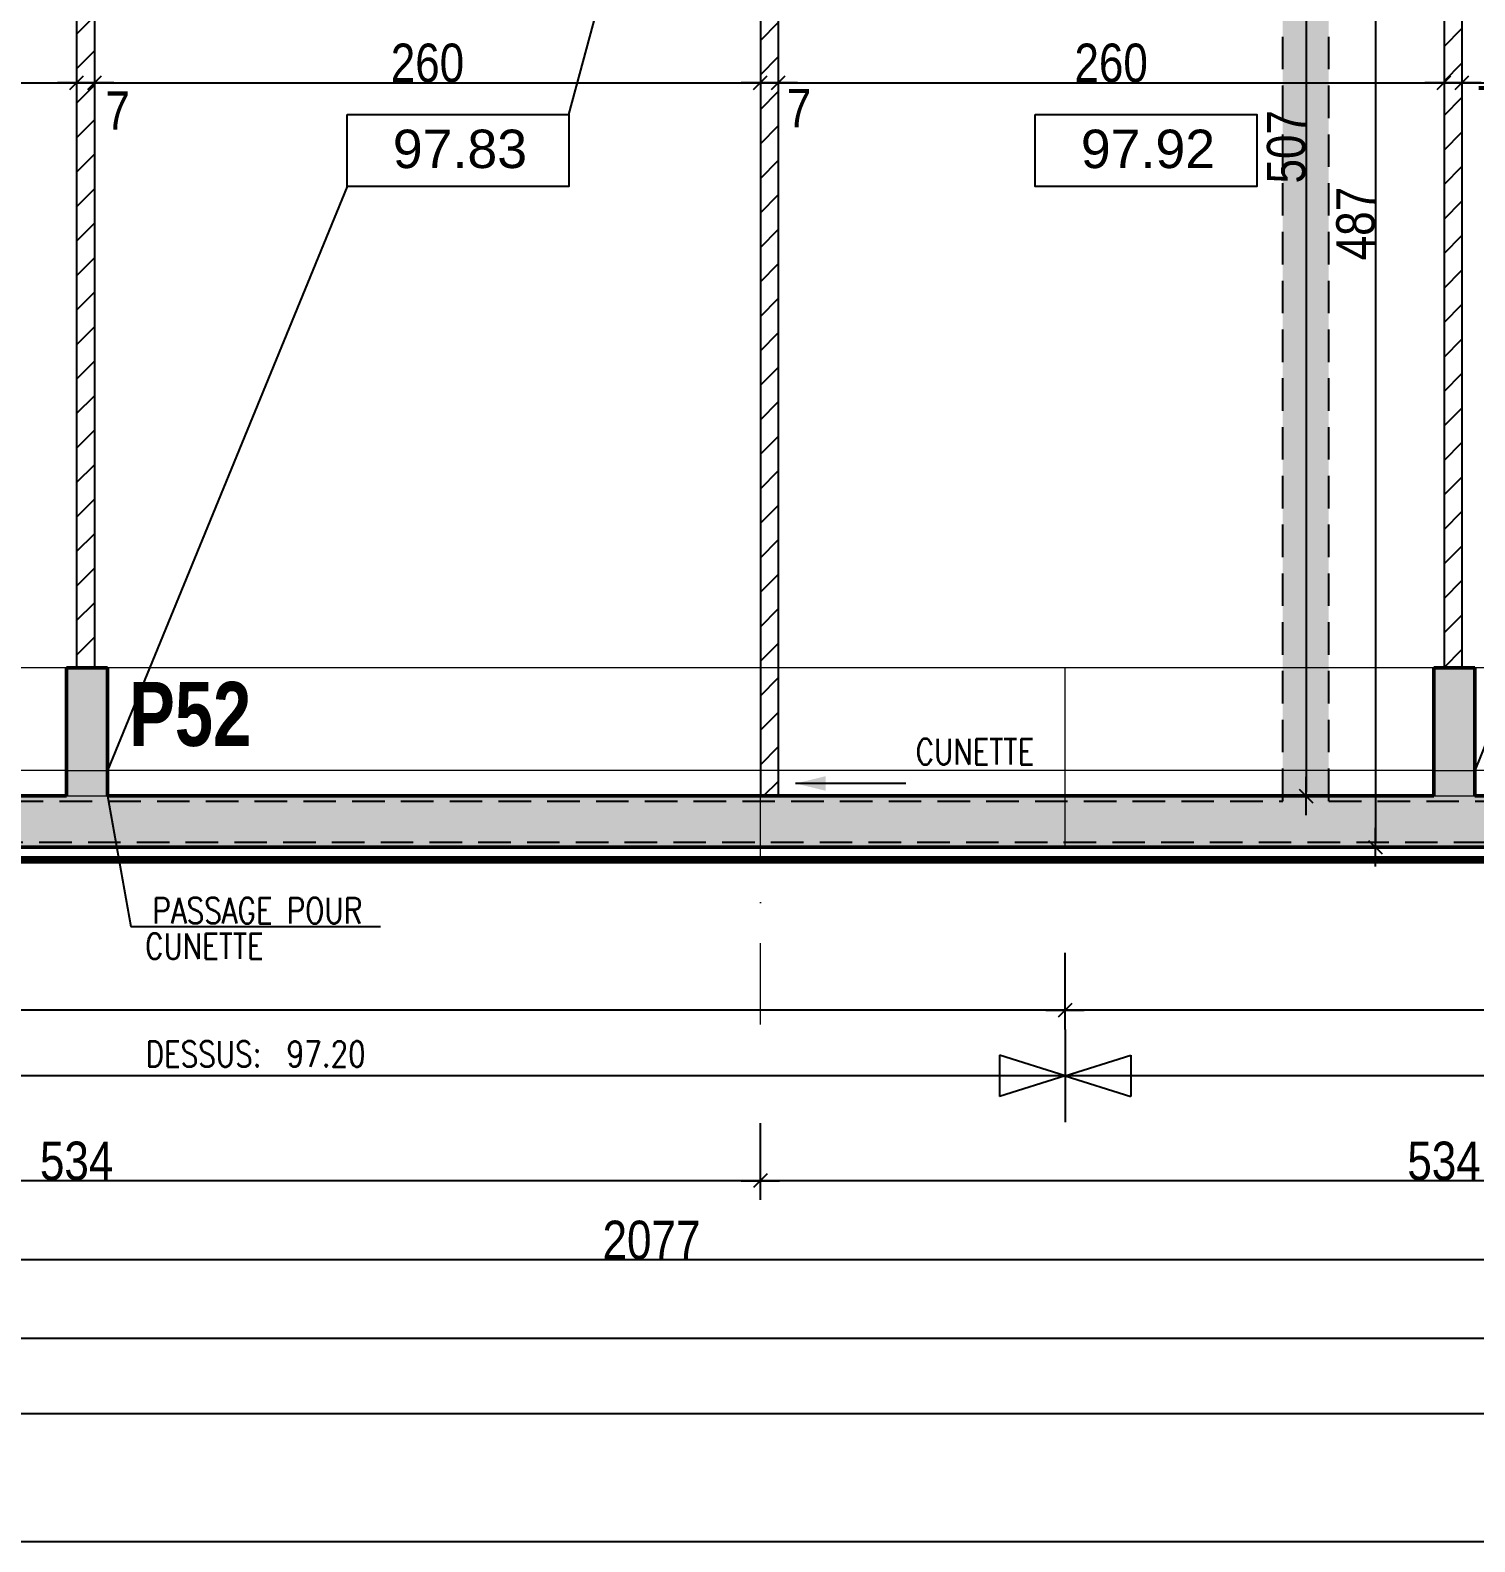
# Model space of a CAD drawing. Header units: centimetres. Extents: x 16433 to 114398, y -50094 to -12305.
# Drawn here: x 43435 to 43999, y -21057 to -20466 of the extents above; entities that cross this region are included whole.
import ezdxf
from ezdxf.enums import TextEntityAlignment as Align

# ---------------------------------------------------------------- set-up
doc = ezdxf.new("R2010")
doc.units = ezdxf.units.CM
doc.header["$LTSCALE"] = 0.5
for name, pattern in [('CACHEX2', [19.049999999999997, 12.7, -6.35]), ('TIRETPT2', [12.7, 6.35, -3.175, 0, -3.175]), ('TIRETPTX2', [50.8, 25.4, -12.7, 0, -12.7])]:
    doc.linetypes.add(name, pattern=pattern)
doc.layers.get('DEFPOINTS').update_dxf_attribs({"linetype": 'CONTINUOUS'})
for name, color, linetype in [('01_cloisons', 1, 'CONTINUOUS'), ('01_cote_gen', 4, 'CONTINUOUS'), ('01_linteaux', 2, 'CONTINUOUS'), ('01_murs_sup', 2, 'CACHEX2'), ('01_poch_murs', 253, 'CONTINUOUS'), ('01_poch_poteaux', 250, 'CONTINUOUS'), ('01_texte', 230, 'CONTINUOUS'), ('AA_COTES', 2, 'CONTINUOUS')]:
    doc.layers.add(name, color=color, linetype=linetype)
for name, color, linetype, lineweight in [('01_murs_coup', 5, 'CONTINUOUS', 60), ('01_sem', 42, 'CONTINUOUS', 15), ('01_tram_axes', 2, 'TIRETPTX2', 9)]:
    doc.layers.add(name, color=color, linetype=linetype, lineweight=lineweight)
doc.styles.add('ARIAL', font='arial.ttf')
doc.styles.add('impact', font='impact.ttf')
doc.styles.add('SIMPLEX1', font='SIMPLEX.shx', dxfattribs={"width": 0.8, "height": 10})
doc.styles.add('STYLE2', font='ARIALN.TTF')
doc.dimstyles.new('JB50', dxfattribs={"dimscale": 0.1, "dimtxt": 150, "dimasz": 15, "dimexe": 0.1, "dimexo": 0.1, "dimgap": 0.09, "dimtad": 1, "dimdec": 1, "dimdsep": 46, "dimtxsty": 'STYLE2', "dimblk1": 'BOND_G', "dimblk2": 'BOND_D', "dimsah": 1, "dimcen": 1.5, "dimdle": 0.01, "dimse1": 1, "dimse2": 1, "dimclrd": 4, "dimclre": 2, "dimclrt": 6, "dimazin": 2, "dimtfac": 2.333333333333333, "dimtdec": 1, "dimtix": 1, "dimtmove": 2, "dimatfit": 3, "dimldrblk": 'BOND_G', "dimfxl": 1, "dimtolj": 1, "dimtzin": 0, "dimarcsym": 0})
pattern_1 = [(45, (-10233.5568564245, 8782.936709489783), (-6.735192090801863, 6.735192090801865), [])]

# ---------------------------------------------------------------- blocks, each defined once
blk = doc.blocks.new('BOND_G')
at = {"layer": 'AA_COTES', "color": 0}
for p, q in [((0, -5), (0, 14.99999999999999)), ((5, 0), (-5, 0)), ((1.767766952966312, 1.767766952966312), (-1.767766952966426, -1.767766952966426))]:
    blk.add_line(p, q, dxfattribs=at)
blk = doc.blocks.new('BOND_D')
at = {"layer": 'AA_COTES', "color": 0}
for p, q in [((0, 5), (0, -15)), ((5, 0), (-5, 0)), ((-1.767766952966312, -1.767766952966312), (1.767766952966426, 1.767766952966426))]:
    blk.add_line(p, q, dxfattribs=at)
blk = doc.blocks.new('*D147')
at = {"layer": '01_cote_gen', "color": 4, "lineweight": -2, "transparency": 16777216}
blk.add_line((44252.13251644, -20915.73118545552), (43721.13251644002, -20915.73118545552), dxfattribs=at)
at = {"layer": 'DEFPOINTS', "color": 0, "transparency": 16777216}
for p in [(43719.63251644002, -20898.54903696754), (44253.63251644, -20898.54903696754), (43719.63251644002, -20915.73118545552)]:
    blk.add_point(p, dxfattribs=at)
at = {"layer": '01_cote_gen', "color": 4, "lineweight": -2, "transparency": 16777216, "xscale": 1.5, "yscale": 1.5, "zscale": 1.5, "rotation": 180}
blk.add_blockref('BOND_D', (43719.63251644002, -20915.73118545552), dxfattribs=at)
at = {"layer": '01_cote_gen', "color": 4, "lineweight": -2, "transparency": 16777216, "xscale": 1.5, "yscale": 1.5, "zscale": 1.5}
blk.add_blockref('BOND_G', (44253.63251644, -20915.73118545552), dxfattribs=at)
at = {"layer": '01_cote_gen', "color": 6, "transparency": 16777216, "insert": (43986.63251644001, -20908.06359063969), "char_height": 15, "attachment_point": 5, "style": 'STYLE2'}
blk.add_mtext('\\A1;534', dxfattribs=at)
blk = doc.blocks.new('*D148')
at = {"layer": '01_cote_gen', "color": 4, "lineweight": -2, "transparency": 16777216}
blk.add_line((43718.13251644002, -20915.73118545552), (43187.13251644001, -20915.73118545552), dxfattribs=at)
at = {"layer": 'DEFPOINTS', "color": 0, "transparency": 16777216}
for p in [(43185.63251644001, -20898.54903696754), (43719.63251644002, -20898.54903696754), (43185.63251644001, -20915.73118545552)]:
    blk.add_point(p, dxfattribs=at)
at = {"layer": '01_cote_gen', "color": 4, "lineweight": -2, "transparency": 16777216, "xscale": 1.5, "yscale": 1.5, "zscale": 1.5, "rotation": 180}
blk.add_blockref('BOND_D', (43185.63251644001, -20915.73118545552), dxfattribs=at)
at = {"layer": '01_cote_gen', "color": 4, "lineweight": -2, "transparency": 16777216, "xscale": 1.5, "yscale": 1.5, "zscale": 1.5}
blk.add_blockref('BOND_G', (43719.63251644002, -20915.73118545552), dxfattribs=at)
at = {"layer": '01_cote_gen', "color": 6, "transparency": 16777216, "insert": (43452.63251644002, -20908.06359063969), "char_height": 15, "attachment_point": 5, "style": 'STYLE2'}
blk.add_mtext('\\A1;534', dxfattribs=at)
blk = doc.blocks.new('*D150')
at = {"layer": '01_cote_gen', "color": 4, "lineweight": -2, "transparency": 16777216}
blk.add_line((44714.13251643999, -20946.6194853569), (42640.13251643999, -20946.6194853569), dxfattribs=at)
at = {"layer": 'DEFPOINTS', "color": 0, "transparency": 16777216}
for p in [(42638.63251643999, -20774.36036268622), (44715.63251643999, -20809.33885017144), (42638.63251643999, -20946.6194853569)]:
    blk.add_point(p, dxfattribs=at)
at = {"layer": '01_cote_gen', "color": 4, "lineweight": -2, "transparency": 16777216, "xscale": 1.5, "yscale": 1.5, "zscale": 1.5, "rotation": 180}
blk.add_blockref('BOND_D', (42638.63251643999, -20946.6194853569), dxfattribs=at)
at = {"layer": '01_cote_gen', "color": 4, "lineweight": -2, "transparency": 16777216, "xscale": 1.5, "yscale": 1.5, "zscale": 1.5}
blk.add_blockref('BOND_G', (44715.63251643999, -20946.6194853569), dxfattribs=at)
at = {"layer": '01_cote_gen', "color": 6, "transparency": 16777216, "insert": (43677.13251643999, -20938.95189054108), "char_height": 15, "attachment_point": 5, "style": 'STYLE2'}
blk.add_mtext('\\A1;2077', dxfattribs=at)
blk = doc.blocks.new('*D157')
at = {"layer": '01_cote_gen', "color": 4, "lineweight": -2, "transparency": 16777216}
blk.add_line((44714.13251643999, -20977.40050584948), (39960.13251643999, -20977.40050584948), dxfattribs=at)
at = {"layer": 'DEFPOINTS', "color": 0, "transparency": 16777216}
for p in [(39958.63251643999, -20954.1194853569), (44715.63251643999, -20954.1194853569), (39958.63251643999, -20977.40050584948)]:
    blk.add_point(p, dxfattribs=at)
at = {"layer": '01_cote_gen', "color": 4, "lineweight": -2, "transparency": 16777216, "xscale": 1.5, "yscale": 1.5, "zscale": 1.5, "rotation": 180}
blk.add_blockref('BOND_D', (39958.63251643999, -20977.40050584948), dxfattribs=at)
at = {"layer": '01_cote_gen', "color": 4, "lineweight": -2, "transparency": 16777216, "xscale": 1.5, "yscale": 1.5, "zscale": 1.5}
blk.add_blockref('BOND_G', (44715.63251643999, -20977.40050584948), dxfattribs=at)
at = {"layer": '01_cote_gen', "color": 6, "transparency": 16777216, "insert": (42337.13251643999, -20969.76360680446), "char_height": 15, "attachment_point": 5, "style": 'STYLE2'}
blk.add_mtext('\\A1;4757', dxfattribs=at)
blk = doc.blocks.new('*D256')
at = {"layer": '01_cote_gen', "color": 4, "lineweight": -2, "transparency": 16777216}
blk.add_line((43959.80432085329, -20299.98420856594), (43959.80432085329, -20783.98420856598), dxfattribs=at)
at = {"layer": 'DEFPOINTS', "color": 0, "transparency": 16777216}
for p in [(43906.24978531656, -20298.48420856594), (43906.24978531656, -20785.48420856598), (43959.80432085329, -20785.48420856598)]:
    blk.add_point(p, dxfattribs=at)
at = {"layer": '01_cote_gen', "color": 4, "lineweight": -2, "transparency": 16777216, "xscale": 1.5, "yscale": 1.5, "zscale": 1.5}
for name, p, rotation in [('BOND_G', (43959.80432085329, -20298.48420856594), 90), ('BOND_D', (43959.80432085329, -20785.48420856598), 270)]:
    blk.add_blockref(name, p, dxfattribs=dict(at, rotation=rotation))
at = {"layer": '01_cote_gen', "color": 6, "transparency": 16777216, "insert": (43952.13672603748, -20541.98420856595), "char_height": 15, "attachment_point": 5, "rotation": 90, "style": 'STYLE2'}
blk.add_mtext('\\A1;487', dxfattribs=at)
blk = doc.blocks.new('*D316')
at = {"layer": '01_cote_gen', "color": 4, "lineweight": -2, "transparency": 16777216}
blk.add_line((43837.13251643999, -20849.18058959965), (42640.13251643999, -20849.18058959965), dxfattribs=at)
at = {"layer": 'DEFPOINTS', "color": 0, "transparency": 16777216}
for p in [(43838.63251643999, -20744.062106493), (42638.63251643999, -20785.48420856598), (42638.63251643999, -20849.18058959965)]:
    blk.add_point(p, dxfattribs=at)
at = {"layer": '01_cote_gen', "color": 4, "lineweight": -2, "transparency": 16777216, "xscale": 1.5, "yscale": 1.5, "zscale": 1.5, "rotation": 180}
blk.add_blockref('BOND_D', (42638.63251643999, -20849.18058959965), dxfattribs=at)
at = {"layer": '01_cote_gen', "color": 4, "lineweight": -2, "transparency": 16777216, "xscale": 1.5, "yscale": 1.5, "zscale": 1.5}
blk.add_blockref('BOND_G', (43838.63251643999, -20849.18058959965), dxfattribs=at)
at = {"layer": '01_cote_gen', "color": 6, "transparency": 16777216, "insert": (43238.63251643999, -20841.51299478382), "char_height": 15, "attachment_point": 5, "style": 'STYLE2'}
blk.add_mtext('\\A1;1200', dxfattribs=at)
blk = doc.blocks.new('*D317')
at = {"layer": '01_cote_gen', "color": 4, "lineweight": -2, "transparency": 16777216}
blk.add_line((44739.13251643999, -20849.18058959965), (43840.13251643999, -20849.18058959965), dxfattribs=at)
at = {"layer": 'DEFPOINTS', "color": 0, "transparency": 16777216}
for p in [(44740.63251643999, -20785.48420856598), (43838.63251643999, -20826.68058959965), (43838.63251643999, -20849.18058959965)]:
    blk.add_point(p, dxfattribs=at)
at = {"layer": '01_cote_gen', "color": 4, "lineweight": -2, "transparency": 16777216, "xscale": 1.5, "yscale": 1.5, "zscale": 1.5, "rotation": 180}
blk.add_blockref('BOND_D', (43838.63251643999, -20849.18058959965), dxfattribs=at)
at = {"layer": '01_cote_gen', "color": 4, "lineweight": -2, "transparency": 16777216, "xscale": 1.5, "yscale": 1.5, "zscale": 1.5}
blk.add_blockref('BOND_G', (44740.63251643999, -20849.18058959965), dxfattribs=at)
at = {"layer": '01_cote_gen', "color": 6, "transparency": 16777216, "insert": (44289.63251643999, -20841.51299478382), "char_height": 15, "attachment_point": 5, "style": 'STYLE2'}
blk.add_mtext('\\A1;902', dxfattribs=at)
blk = doc.blocks.new('*D519')
at = {"layer": '01_cote_gen', "color": 4, "lineweight": -2, "transparency": 16777216}
blk.add_line((43454.13251643999, -20486.98420856597), (43458.13251643999, -20486.98420856597), dxfattribs=at)
at = {"layer": 'DEFPOINTS', "color": 0, "transparency": 16777216}
for p in [(43452.63251643999, -20486.98420856597), (43459.63251643999, -20486.98420856597), (43459.63251643999, -20486.98420856597)]:
    blk.add_point(p, dxfattribs=at)
at = {"layer": '01_cote_gen', "color": 4, "lineweight": -2, "transparency": 16777216, "xscale": 1.5, "yscale": 1.5, "zscale": 1.5, "rotation": 180}
blk.add_blockref('BOND_G', (43452.63251643999, -20486.98420856597), dxfattribs=at)
at = {"layer": '01_cote_gen', "color": 4, "lineweight": -2, "transparency": 16777216, "xscale": 1.5, "yscale": 1.5, "zscale": 1.5}
blk.add_blockref('BOND_D', (43459.63251643999, -20486.98420856597), dxfattribs=at)
at = {"layer": '01_cote_gen', "color": 6, "transparency": 16777216, "insert": (43468.61854114528, -20497.86555988186), "char_height": 15, "attachment_point": 5, "style": 'STYLE2'}
blk.add_mtext('\\A1;7', dxfattribs=at)
blk = doc.blocks.new('*D520')
at = {"layer": '01_cote_gen', "color": 4, "lineweight": -2, "transparency": 16777216}
blk.add_line((43461.13251643999, -20486.98420856597), (43718.13251643999, -20486.98420856597), dxfattribs=at)
at = {"layer": 'DEFPOINTS', "color": 0, "transparency": 16777216}
for p in [(43459.63251643999, -20486.98420856597), (43719.63251643999, -20486.98420856597), (43719.63251643999, -20494.73549254701)]:
    blk.add_point(p, dxfattribs=at)
at = {"layer": '01_cote_gen', "color": 4, "lineweight": -2, "transparency": 16777216, "xscale": 1.5, "yscale": 1.5, "zscale": 1.5, "rotation": 180}
blk.add_blockref('BOND_G', (43459.63251643999, -20486.98420856597), dxfattribs=at)
at = {"layer": '01_cote_gen', "color": 4, "lineweight": -2, "transparency": 16777216, "xscale": 1.5, "yscale": 1.5, "zscale": 1.5}
blk.add_blockref('BOND_D', (43719.63251643999, -20486.98420856597), dxfattribs=at)
at = {"layer": '01_cote_gen', "color": 6, "transparency": 16777216, "insert": (43589.63251643999, -20479.31661375014), "char_height": 15, "attachment_point": 5, "style": 'STYLE2'}
blk.add_mtext('\\A1;260', dxfattribs=at)
blk = doc.blocks.new('*D521')
at = {"layer": '01_cote_gen', "color": 4, "lineweight": -2, "transparency": 16777216}
blk.add_line((43721.13251643999, -20486.98420856597), (43725.13251643999, -20486.98420856597), dxfattribs=at)
at = {"layer": 'DEFPOINTS', "color": 0, "transparency": 16777216}
for p in [(43726.63251643999, -20486.98420856597), (43719.63251643999, -20494.73549254701), (43726.63251643999, -20494.73549254701)]:
    blk.add_point(p, dxfattribs=at)
at = {"layer": '01_cote_gen', "color": 4, "lineweight": -2, "transparency": 16777216, "xscale": 1.5, "yscale": 1.5, "zscale": 1.5, "rotation": 180}
blk.add_blockref('BOND_G', (43719.63251643999, -20486.98420856597), dxfattribs=at)
at = {"layer": '01_cote_gen', "color": 4, "lineweight": -2, "transparency": 16777216, "xscale": 1.5, "yscale": 1.5, "zscale": 1.5}
blk.add_blockref('BOND_D', (43726.63251643999, -20486.98420856597), dxfattribs=at)
at = {"layer": '01_cote_gen', "color": 6, "transparency": 16777216, "insert": (43734.70926767474, -20496.92070441994), "char_height": 15, "attachment_point": 5, "style": 'STYLE2'}
blk.add_mtext('\\A1;7', dxfattribs=at)
blk = doc.blocks.new('*D522')
at = {"layer": '01_cote_gen', "color": 4, "lineweight": -2, "transparency": 16777216}
blk.add_line((43728.13251643999, -20486.98420856597), (43985.13251643998, -20486.98420856597), dxfattribs=at)
at = {"layer": 'DEFPOINTS', "color": 0, "transparency": 16777216}
for p in [(43986.63251643998, -20486.98420856597), (43726.63251643999, -20494.73549254701), (43986.63251643998, -20494.73549254701)]:
    blk.add_point(p, dxfattribs=at)
at = {"layer": '01_cote_gen', "color": 4, "lineweight": -2, "transparency": 16777216, "xscale": 1.5, "yscale": 1.5, "zscale": 1.5, "rotation": 180}
blk.add_blockref('BOND_G', (43726.63251643999, -20486.98420856597), dxfattribs=at)
at = {"layer": '01_cote_gen', "color": 4, "lineweight": -2, "transparency": 16777216, "xscale": 1.5, "yscale": 1.5, "zscale": 1.5}
blk.add_blockref('BOND_D', (43986.63251643998, -20486.98420856597), dxfattribs=at)
at = {"layer": '01_cote_gen', "color": 6, "transparency": 16777216, "insert": (43856.63251643998, -20479.31661375014), "char_height": 15, "attachment_point": 5, "style": 'STYLE2'}
blk.add_mtext('\\A1;260', dxfattribs=at)
blk = doc.blocks.new('*D524')
at = {"layer": '01_cote_gen', "color": 4, "lineweight": -2, "transparency": 16777216}
blk.add_line((43988.13251643998, -20486.98420856597), (43992.13251643999, -20486.98420856597), dxfattribs=at)
at = {"layer": 'DEFPOINTS', "color": 0, "transparency": 16777216}
for p in [(43993.63251643999, -20486.98420856597), (43986.63251643998, -20504.46607153437), (43993.63251643999, -20504.46607153437)]:
    blk.add_point(p, dxfattribs=at)
at = {"layer": '01_cote_gen', "color": 4, "lineweight": -2, "transparency": 16777216, "xscale": 1.5, "yscale": 1.5, "zscale": 1.5, "rotation": 180}
blk.add_blockref('BOND_G', (43986.63251643998, -20486.98420856597), dxfattribs=at)
at = {"layer": '01_cote_gen', "color": 4, "lineweight": -2, "transparency": 16777216, "xscale": 1.5, "yscale": 1.5, "zscale": 1.5}
blk.add_blockref('BOND_D', (43993.63251643999, -20486.98420856597), dxfattribs=at)
at = {"layer": '01_cote_gen', "color": 6, "transparency": 16777216, "insert": (44004.05713359274, -20495.72076379701), "char_height": 15, "attachment_point": 5, "style": 'STYLE2'}
blk.add_mtext('\\A1;7', dxfattribs=at)
blk = doc.blocks.new('*D525')
at = {"layer": '01_cote_gen', "color": 4, "lineweight": -2, "transparency": 16777216}
blk.add_line((43995.13251643999, -20486.98420856597), (44252.13251643999, -20486.98420856597), dxfattribs=at)
at = {"layer": 'DEFPOINTS', "color": 0, "transparency": 16777216}
for p in [(44253.63251643999, -20486.98420856597), (43993.63251643999, -20494.48420856597), (44253.63251643999, -20497.42067953353)]:
    blk.add_point(p, dxfattribs=at)
at = {"layer": '01_cote_gen', "color": 4, "lineweight": -2, "transparency": 16777216, "xscale": 1.5, "yscale": 1.5, "zscale": 1.5, "rotation": 180}
blk.add_blockref('BOND_G', (43993.63251643999, -20486.98420856597), dxfattribs=at)
at = {"layer": '01_cote_gen', "color": 4, "lineweight": -2, "transparency": 16777216, "xscale": 1.5, "yscale": 1.5, "zscale": 1.5}
blk.add_blockref('BOND_D', (44253.63251643999, -20486.98420856597), dxfattribs=at)
at = {"layer": '01_cote_gen', "color": 6, "transparency": 16777216, "insert": (44123.63251643999, -20479.31661375014), "char_height": 15, "attachment_point": 5, "style": 'STYLE2'}
blk.add_mtext('\\A1;260', dxfattribs=at)
blk = doc.blocks.new('*D528')
at = {"layer": '01_cote_gen', "color": 4, "lineweight": -2, "transparency": 16777216}
blk.add_line((43194.13251643999, -20486.98420856597), (43451.13251643999, -20486.98420856597), dxfattribs=at)
at = {"layer": 'DEFPOINTS', "color": 0, "transparency": 16777216}
for p in [(43452.63251643999, -20486.98420856597), (43192.63251643999, -20508.57245461729), (43452.63251643999, -20527.70778339171)]:
    blk.add_point(p, dxfattribs=at)
at = {"layer": '01_cote_gen', "color": 4, "lineweight": -2, "transparency": 16777216, "xscale": 1.5, "yscale": 1.5, "zscale": 1.5, "rotation": 180}
blk.add_blockref('BOND_G', (43192.63251643999, -20486.98420856597), dxfattribs=at)
at = {"layer": '01_cote_gen', "color": 4, "lineweight": -2, "transparency": 16777216, "xscale": 1.5, "yscale": 1.5, "zscale": 1.5}
blk.add_blockref('BOND_D', (43452.63251643999, -20486.98420856597), dxfattribs=at)
at = {"layer": '01_cote_gen', "color": 6, "transparency": 16777216, "insert": (43322.63251643999, -20479.31661375014), "char_height": 15, "attachment_point": 5, "style": 'STYLE2'}
blk.add_mtext('\\A1;260', dxfattribs=at)
blk = doc.blocks.new('*D544')
at = {"layer": '01_cote_gen', "color": 4, "lineweight": -2, "transparency": 16777216}
blk.add_line((43932.74271758847, -20259.98420856598), (43932.74271758847, -20763.98420856598), dxfattribs=at)
at = {"layer": 'DEFPOINTS', "color": 0, "transparency": 16777216}
for p in [(43904.88245907953, -20258.48420856598), (43930.20996681492, -20765.48420856598), (43932.74271758847, -20765.48420856598)]:
    blk.add_point(p, dxfattribs=at)
at = {"layer": '01_cote_gen', "color": 4, "lineweight": -2, "transparency": 16777216, "xscale": 1.5, "yscale": 1.5, "zscale": 1.5}
for name, p, rotation in [('BOND_G', (43932.74271758847, -20258.48420856598), 90), ('BOND_D', (43932.74271758847, -20765.48420856598), 270)]:
    blk.add_blockref(name, p, dxfattribs=dict(at, rotation=rotation))
at = {"layer": '01_cote_gen', "color": 6, "transparency": 16777216, "insert": (43925.07512277266, -20511.98420856598), "char_height": 15, "attachment_point": 5, "rotation": 90, "style": 'STYLE2'}
blk.add_mtext('\\A1;507', dxfattribs=at)

msp = doc.modelspace()

# ---------------------------------------------------------------- hatches: boundary and pattern name
at = {"layer": '01_murs_sup'}
h = msp.add_hatch(dxfattribs=at)
h.set_pattern_fill('DASH', color=256, scale=2.5, angle=135)
h.set_pattern_definition([(135, (25186.80321946412, -57921.04163259988), (-11.22532015133644, 1.575531039337048e-15), [7.9375, -7.9375])])
h.paths.add_polyline_path([(44294.63251643998, -20161.48420856598), (44294.63251643998, -20181.48420856598), (44355.63251643998, -20181.48420856598), (44355.63251643998, -20161.48420856598)], flags=17)
h.paths.add_polyline_path([(44399.63251643998, -19856.48420621268), (44399.63251643998, -19961.48421091927), (44415.63251643998, -19961.48421091927), (44415.63251643998, -19856.48420621268)], flags=17)
h.paths.add_polyline_path([(44415.63251643998, -20131.48420856598), (44415.63251643998, -20086.48420856598), (44399.63251643998, -20086.48420856598), (44399.63251643998, -20147.48420856598), (44699.63251643998, -20147.48420856598), (44699.63251643998, -20373.48420856598), (44715.63251643998, -20373.48420856598), (44715.63251643998, -20131.48420856598)], flags=17)
h.paths.add_polyline_path([(44699.63251643998, -20463.48420856598), (44699.63251643998, -20513.48420856598), (44715.63251643998, -20513.48420856598), (44715.63251643998, -20463.48420856598)], flags=17)
h.paths.add_polyline_path([(43751.63251643998, -19787.48420856598), (43751.63251643998, -19717.48420856598), (43733.63251643999, -19717.48420856598), (43733.63251643999, -19722.48420856598), (43687.63251643999, -19722.48420856597), (43687.63251643999, -19740.48420856598), (43733.63251643999, -19740.48420856598), (43733.63251643999, -19805.48420856598), (43923.63251643999, -19805.48420856598), (43923.63251643998, -20767.48420856598), (43331.63251643999, -20767.48420856598), (43331.63251643999, -20737.48420856598), (43291.63251643998, -20737.48420856598), (43291.63251643998, -20763.48420856598), (43285.63251643998, -20763.48420856598), (43285.63251643998, -20783.48420856598), (44715.63251643998, -20783.48420856598), (44715.63251643998, -20603.48420856598), (44699.63251643998, -20603.48420856598), (44699.63251643998, -20767.48420856598), (44153.63251643998, -20767.48420856598), (44153.63251643998, -20506.48420856598), (44135.63251643998, -20506.48420856598), (44135.63251643998, -20767.48420856598), (43941.63251643998, -20767.48420856598), (43941.63251643999, -19787.48420856598)])
h.paths.add_polyline_path([(43175.63251643998, -19722.48420856598), (43175.63251643998, -20418.48420856598), (43291.63251643999, -20418.48420856598), (43291.63251643999, -20457.48421091927), (43331.63251643999, -20457.48421091927), (43331.63251643999, -20402.48420856598), (43191.63251643999, -20402.48420856598), (43191.63251643999, -19740.48420856598), (43584.63251643999, -19740.48420856598), (43584.63251643999, -19722.48420856597)])
h.paths.add_polyline_path([(43528.63251643999, -20169.48420856598), (43528.63251643999, -20189.48420856598), (43578.63251643999, -20189.48420856598), (43578.63251643999, -20169.48420856598)], flags=17)
h.paths.add_polyline_path([(43175.63251643998, -20763.48420856598), (43175.63251643998, -20783.48420856598), (43255.63251643998, -20783.48420856598), (43255.63251643998, -20763.48420856598)])
h.paths.add_polyline_path([(43355.63251643999, -19315.48420856598), (43191.63251643998, -19315.48420856598), (43191.63251643998, -19185.46519354227), (43175.63251643998, -19185.46519354227), (43175.63251643998, -19392.48420846443), (43191.63251643998, -19392.48420846443), (43191.63251643998, -19333.48420856598), (43355.63251643998, -19333.48420856598), (43355.63251643999, -19511.48420856598), (43578.63251643999, -19511.48420856597), (43578.63251643999, -19493.48420856598), (43373.63251643999, -19493.48420856598), (43373.63251643999, -19333.48420856598), (43578.63251643999, -19333.48420856598), (43578.63251643999, -19315.48420856598)])
h.paths.add_polyline_path([(43751.63251643999, -19407.48420856595), (43751.63251643999, -19308.48420856596), (43733.63251643998, -19308.48420856596), (43733.63251643999, -19425.48420856596), (43768.63251643998, -19425.48420856596), (43768.63251643998, -19573.48420856596), (43733.63251643999, -19573.48420856596), (43733.63251643999, -19614.48420856598), (43751.63251643999, -19614.48420856598), (43751.63251643999, -19591.48420856597), (44399.63251643998, -19591.48420856597), (44399.63251643998, -19616.48420856598), (44415.63251643998, -19616.48420856598), (44415.63251643998, -19589.48420856598), (44599.63251643998, -19589.48420856598), (44599.63251643998, -19603.48420856598), (44615.63251643998, -19603.48420856598), (44615.63251643998, -19508.48420856598), (44599.63251643998, -19508.48420856598), (44599.63251643998, -19573.48420856598), (43786.63251643998, -19573.48420856596), (43786.63251643998, -19407.48420856596)])
at = {"layer": '01_poch_murs'}
h = msp.add_hatch(color=256, dxfattribs=at)
h.dxf.hatch_style = 1
h.paths.add_polyline_path([(45182.39396656618, -20109.48420856598), (44717.63251643999, -20109.48420856597), (44717.63251643999, -20129.48420856598), (45182.39396656618, -20129.48420856598)])
h.paths.add_polyline_path([(44715.63251643999, -20109.48420856598), (44695.63251643999, -20109.48420856598), (44695.63251643999, -20258.48420856598), (44695.63251643999, -20338.48420856598), (44695.63251643999, -20765.48420856598), (43998.63251643999, -20765.48420856598), (43998.63251643999, -20715.48420856598), (43982.63251643999, -20715.48420856598), (43982.63251643999, -20765.48420856598), (43464.63251643999, -20765.48420856598), (43464.63251643999, -20715.48420856598), (43448.63251643999, -20715.48420856598), (43448.63251643999, -20765.48420856598), (42658.63251643999, -20765.48420856598), (42658.63251643999, -20559.48420856598), (42638.63251643999, -20559.48420856598), (42638.63251643999, -20785.48420856598), (44715.63251643999, -20785.48420856598)])
h = msp.add_hatch(dxfattribs=at)
h.set_pattern_fill('ANSI31', color=256, scale=3)
h.set_pattern_definition(pattern_1)
h.paths.add_polyline_path([(43459.63251643999, -20258.48420856595), (43452.63251643999, -20258.48420856596), (43452.63251643999, -20715.48420856598), (43459.63251643999, -20715.48420856598)])
h = msp.add_hatch(dxfattribs=at)
h.set_pattern_fill('ANSI31', color=256, scale=3)
h.set_pattern_definition(pattern_1)
h.paths.add_polyline_path([(43993.63251643999, -20258.48420856595), (43986.63251643998, -20258.48420856595), (43986.63251643999, -20715.48420856598), (43993.63251643999, -20715.48420856598)])
h = msp.add_hatch(dxfattribs=at)
h.set_pattern_fill('ANSI31', color=256, scale=3)
h.set_pattern_definition(pattern_1)
h.paths.add_polyline_path([(43726.63251643999, -20338.48420856598), (43719.63251643999, -20338.48420856598), (43719.63251643999, -20765.48867046017), (43726.63251643999, -20765.48867046017)])
at = {"layer": '01_poch_poteaux'}
h = msp.add_hatch(color=256, dxfattribs=at)
h.dxf.hatch_style = 1
h.paths.add_polyline_path([(43464.63251643999, -20715.48420856598), (43448.63251643999, -20715.48420856598), (43448.63251643999, -20755.48420856598), (43464.63251643999, -20755.48420856598)])
h.paths.add_polyline_path([(43464.63251643999, -20755.48420856598), (43448.63251643999, -20755.48420856598), (43448.63251643999, -20765.48420856598), (43464.63251643999, -20765.48420856598)])
h = msp.add_hatch(color=256, dxfattribs=at)
h.dxf.hatch_style = 1
h.paths.add_polyline_path([(43998.63251643999, -20715.48420856598), (43982.63251643999, -20715.48420856598), (43982.63251643999, -20755.48420856598), (43998.63251643999, -20755.48420856598)])
h.paths.add_polyline_path([(43998.63251643999, -20755.48420856598), (43982.63251643999, -20755.48420856598), (43982.63251643999, -20765.48420856598), (43998.63251643999, -20765.48420856598)])

# ---------------------------------------------------------------- linework, layer by layer
at = {"layer": '01_cloisons'}
for p, q in [((43452.63251643999, -20258.48420856596), (43452.63251643999, -20715.48420856598)), ((43459.63251643999, -20258.48420856595), (43459.63251643999, -20715.48420856598)), ((43986.63251643998, -20258.48420856595), (43986.63251643999, -20715.48420856598)), ((43993.63251643999, -20258.48420856595), (43993.63251643999, -20715.48420856598)), ((43719.63251643999, -20338.48420856598), (43719.63251643999, -20765.48867046017)), ((43726.63251643999, -20338.48420856598), (43726.63251643999, -20765.48867046017)), ((43452.63251643999, -20715.48420856598), (43459.63251643999, -20715.48420856598)), ((43986.63251643999, -20715.48420856598), (43993.63251643999, -20715.48420856598)), ((43719.63251643999, -20765.48420856598), (43719.63251643999, -20765.48867046017)), ((43719.63251643999, -20765.48867046017), (43726.63251643999, -20765.48867046017))]:
    msp.add_line(p, q, dxfattribs=at)
at = {"layer": '01_cote_gen'}
msp.add_line((47895.79735553653, -21056.71464774996), (38882.39396656618, -21056.71464774996), dxfattribs=at)
at = {"layer": '01_linteaux', "linetype": 'CACHEX2', "ltscale": 7, "const_width": 3}
msp.add_lwpolyline([(44715.63251643999, -20790.48420856598), (42633.63251643999, -20790.48420856598)], dxfattribs=at)
at = {"layer": '01_murs_coup', "linetype": 'Continuous', "lineweight": 50}
for p, q in [((43464.63251643999, -20715.48420856598), (43448.63251643999, -20715.48420856598)), ((43448.63251643999, -20715.48420856598), (43448.63251643999, -20765.48420856598)), ((43464.63251643999, -20765.48420856598), (43464.63251643999, -20715.48420856598)), ((43998.63251643999, -20715.48420856598), (43982.63251643999, -20715.48420856598)), ((43982.63251643999, -20715.48420856598), (43982.63251643999, -20765.48420856598)), ((43998.63251643999, -20765.48420856598), (43998.63251643999, -20715.48420856598)), ((43448.63251643999, -20765.48420856598), (42658.63251643999, -20765.48420856598)), ((43982.63251643999, -20765.48420856598), (43464.63251643999, -20765.48420856598)), ((44695.63251643999, -20765.48420856598), (43998.63251643999, -20765.48420856598)), ((44715.63251643999, -20785.48420856598), (42638.63251643999, -20785.48420856598))]:
    msp.add_line(p, q, dxfattribs=at)
at = {"layer": '01_murs_sup', "ltscale": 2}
for p, q in [((43941.63251643998, -20767.48420856598), (43941.63251643999, -19787.48420856598)), ((43923.63251643998, -20767.48420856598), (43923.63251643999, -19805.48420856598)), ((43331.63251643999, -20767.48420856598), (43923.63251643998, -20767.48420856598)), ((43941.63251643998, -20767.48420856598), (44135.63251643998, -20767.48420856598)), ((43285.63251643998, -20783.48420856598), (44715.63251643998, -20783.48420856598))]:
    msp.add_line(p, q, dxfattribs=at)
at = {"layer": '01_sem', "linetype": 'Continuous'}
for p, q in [((44740.63251643999, -20715.48420856597), (43218.63251643998, -20715.48420856597)), ((43838.63251643999, -20785.48420856598), (43838.63251643999, -20715.48420856598)), ((43448.63251643999, -20755.48420856598), (42668.63251644, -20755.48420856598)), ((43448.63251643999, -20755.48420856598), (43464.63251643999, -20755.48420856598)), ((43982.63251643999, -20755.48420856598), (43464.63251643999, -20755.48420856598)), ((43982.63251643999, -20755.48420856598), (43998.63251643999, -20755.48420856598)), ((44685.63251643999, -20755.48420856598), (43998.63251643999, -20755.48420856598)), ((43448.63251643999, -20765.48420856598), (43464.63251643999, -20765.48420856598)), ((43982.63251643999, -20765.48420856598), (43998.63251643999, -20765.48420856598))]:
    msp.add_line(p, q, dxfattribs=at)
for points in [[(43448.63251643999, -20755.48420856598), (43464.63251643999, -20755.48420856598), (43464.63251643999, -20765.48420856598), (43448.63251643999, -20765.48420856598)], [(43982.63251643999, -20755.48420856598), (43998.63251643999, -20755.48420856598), (43998.63251643999, -20765.48420856598), (43982.63251643999, -20765.48420856598)]]:
    msp.add_solid(points, dxfattribs=at)
at = {"layer": '01_texte'}
for p, q in [((43644.88893163395, -20499.37135874389), (43709.63251644, -20258.48420856598)), ((43558.31179599403, -20527.4672946428), (43464.63251643999, -20755.48420856598)), ((44090.49016248531, -20527.4672946428), (43998.63251643999, -20755.48420856598)), ((43776.44608803473, -20760.61018924898), (43733.41831432758, -20760.61018924898)), ((43464.63251644002, -20765.48420856598), (43473.76458498753, -20816.47054624525)), ((43473.76458498753, -20816.47054624525), (43571.23284733236, -20816.47054624525)), ((43838.63251643999, -20856.68058959965), (43838.63251643999, -20892.83673209432)), ((43838.63251643999, -20874.75866084699), (43812.99730232777, -20866.69713157791)), ((43812.99730232777, -20866.69713157791), (43812.99730232777, -20882.82019011606)), ((43838.63251643999, -20874.75866084699), (43864.26773055221, -20866.69713157791)), ((43864.26773055221, -20866.69713157791), (43864.26773055221, -20882.82019011606)), ((44740.63251643999, -20874.75866084699), (42638.63251643999, -20874.75866084699)), ((43838.63251643999, -20874.75866084699), (43812.99730232777, -20882.82019011606)), ((43838.63251643999, -20874.75866084699), (43864.26773055221, -20882.82019011606)), ((46845.79735553653, -21006.71464774996), (38882.39396656618, -21006.71464774996))]:
    msp.add_line(p, q, dxfattribs=at)
for points in [[(43558.31179599403, -20499.37135874389), (43644.88893163395, -20499.37135874389), (43644.88893163395, -20527.4672946428), (43558.31179599403, -20527.4672946428)], [(43827.00358892232, -20499.37135874389), (43913.58072456224, -20499.37135874389), (43913.58072456224, -20527.4672946428), (43827.00358892232, -20527.4672946428)]]:
    msp.add_lwpolyline(points, close=True, dxfattribs=at)
for points in [[(43733.41831432758, -20760.61018924898), (43745.20175950859, -20757.75172023632), (43745.20175950859, -20760.61018924898)], [(43733.41831432758, -20760.61018924898), (43745.20175950859, -20763.46865826164), (43745.20175950859, -20760.61018924898)]]:
    msp.add_solid(points, dxfattribs=at)
at = {"layer": '01_tram_axes', "linetype": 'TIRETPT2', "ltscale": 10}
msp.add_line((43719.63251644001, -20854.69439536208), (43719.63251644001, -19911.60393007493), dxfattribs=at)

# ---------------------------------------------------------------- texts
at = {"layer": '01_texte', "style": 'impact'}
msp.add_text('P52', height=25, dxfattribs=at).set_placement((43496.9648153875, -20753.46180030038), align=Align.BOTTOM_CENTER)
at = {"layer": '01_texte', "style": 'SIMPLEX1', "width": 0.8}
for s, p in [('CUNETTE', (43803.42755243116, -20756.20631882247)), ('PASSAGE POUR', (43523.17569627299, -20818.23126980719)), ('CUNETTE', (43502.49797913787, -20832.13902058384)), ('DESSUS:', (43502.15820766218, -20874.24743831507)), ('97.20', (43550.06227340503, -20874.24743831507))]:
    msp.add_text(s, height=10, dxfattribs=at).set_placement(p, align=Align.BOTTOM_CENTER)
at = {"layer": '01_texte', "char_height": 15, "width": 90.385, "attachment_point": 5, "style": 'ARIAL'}
for s, insert in [('{\\fArial|b0|i0|c238|p34;97.}83', (43602.32217413997, -20512.90809575545)), ('{\\fArial|b0|i0|c238|p34;97.}92', (43871.01396706826, -20512.90809575545))]:
    msp.add_mtext(s, dxfattribs=dict(at, insert=insert))

# ---------------------------------------------------------------- dimensions: what is measured, and where the dimension line sits
at = {"layer": '01_cote_gen'}
for base, p1, p2, picture, middle in [((43932.74271758847, -20765.48420856598), (43904.88245907953, -20258.48420856598), (43930.20996681492, -20765.48420856598), '*D544', (43925.07512277266, -20511.98420856598)), ((43959.80432085329, -20785.48420856598), (43906.24978531656, -20298.48420856594), (43906.24978531656, -20785.48420856598), '*D256', (43952.13672603748, -20541.98420856595))]:
    dim = msp.add_linear_dim(base=base, p1=p1, p2=p2, angle=90, dimstyle='JB50', dxfattribs=at)
    dim.commit()
    dim.dimension.update_dxf_attribs({"geometry": picture, "text_midpoint": middle})
for base, p1, p2, picture, middle in [((43452.63251643999, -20486.98420856597), (43192.63251643999, -20508.57245461729), (43452.63251643999, -20527.70778339171), '*D528', (43322.63251643999, -20479.31661375014)), ((43719.63251643999, -20486.98420856597), (43459.63251643999, -20486.98420856597), (43719.63251643999, -20494.73549254701), '*D520', (43589.63251643999, -20479.31661375014)), ((43986.63251643998, -20486.98420856597), (43726.63251643999, -20494.73549254701), (43986.63251643998, -20494.73549254701), '*D522', (43856.63251643998, -20479.31661375014)), ((44253.63251643999, -20486.98420856597), (43993.63251643999, -20494.48420856597), (44253.63251643999, -20497.42067953353), '*D525', (44123.63251643999, -20479.31661375014)), ((42638.63251643999, -20849.18058959965), (43838.63251643999, -20744.062106493), (42638.63251643999, -20785.48420856598), '*D316', (43238.63251643999, -20841.51299478382)), ((42638.63251643999, -20946.6194853569), (44715.63251643999, -20809.33885017144), (42638.63251643999, -20774.36036268622), '*D150', (43677.13251643999, -20938.95189054108)), ((43838.63251643999, -20849.18058959965), (44740.63251643999, -20785.48420856598), (43838.63251643999, -20826.68058959965), '*D317', (44289.63251643999, -20841.51299478382)), ((43185.63251644001, -20915.73118545552), (43719.63251644002, -20898.54903696754), (43185.63251644001, -20898.54903696754), '*D148', (43452.63251644002, -20908.06359063969)), ((43719.63251644002, -20915.73118545552), (44253.63251644, -20898.54903696754), (43719.63251644002, -20898.54903696754), '*D147', (43986.63251644001, -20908.06359063969)), ((39958.63251643999, -20977.40050584948), (44715.63251643999, -20954.1194853569), (39958.63251643999, -20954.1194853569), '*D157', (42337.13251643999, -20969.76360680446))]:
    dim = msp.add_linear_dim(base=base, p1=p1, p2=p2, dimstyle='JB50', dxfattribs=at)
    dim.commit()
    dim.dimension.update_dxf_attribs({"geometry": picture, "text_midpoint": middle})
for base, p1, p2, picture, middle in [((43459.63251643999, -20486.98420856597), (43452.63251643999, -20486.98420856597), (43459.63251643999, -20486.98420856597), '*D519', (43468.61854114528, -20497.86555988186)), ((43726.63251643999, -20486.98420856597), (43719.63251643999, -20494.73549254701), (43726.63251643999, -20494.73549254701), '*D521', (43734.70926767474, -20496.92070441994)), ((43993.63251643999, -20486.98420856597), (43986.63251643998, -20504.46607153437), (43993.63251643999, -20504.46607153437), '*D524', (44004.05713359274, -20495.72076379701))]:
    dim = msp.add_linear_dim(base=base, p1=p1, p2=p2, dimstyle='JB50', dxfattribs=at)
    dim.commit()
    dim.dimension.update_dxf_attribs({"geometry": picture, "text_midpoint": middle, "dimtype": 160})

doc.saveas('drawing.dxf')
